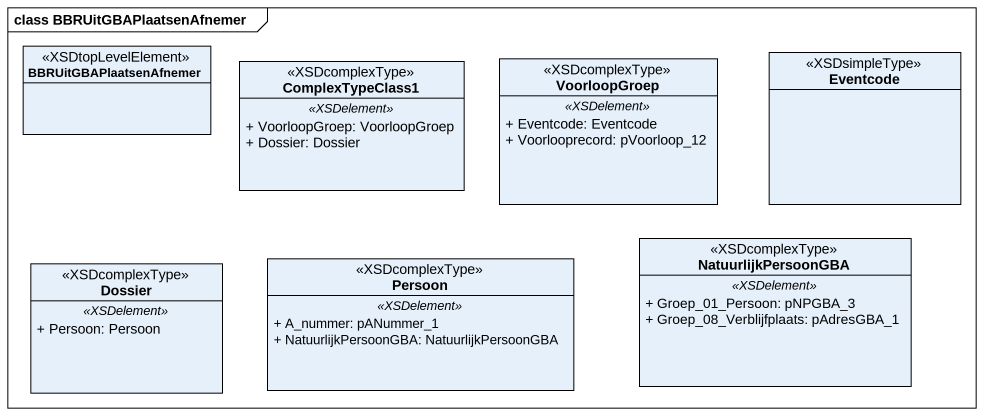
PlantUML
@startuml
mainframe class BBRUitGBAPlaatsenAfnemer
hide circle
hide empty members
skinparam classAttributeIconSize 0
class BBRUitGBAPlaatsenAfnemer <<XSDtopLevelElement>>
class ComplexTypeClass1 <<XSDcomplexType>> {
  .. <<XSDelement>> ..
  + VoorloopGroep: VoorloopGroep
  + Dossier: Dossier
}
class VoorloopGroep <<XSDcomplexType>> {
  .. <<XSDelement>> ..
  + Eventcode: Eventcode
  + Voorlooprecord: pVoorloop_12
}
class Eventcode <<XSDsimpleType>>
class Dossier <<XSDcomplexType>> {
  .. <<XSDelement>> ..
  + Persoon: Persoon
}
class Persoon <<XSDcomplexType>> {
  .. <<XSDelement>> ..
  + A_nummer: pANummer_1
  + NatuurlijkPersoonGBA: NatuurlijkPersoonGBA
}
class NatuurlijkPersoonGBA <<XSDcomplexType>> {
  .. <<XSDelement>> ..
  + Groep_01_Persoon: pNPGBA_3
  + Groep_08_Verblijfplaats: pAdresGBA_1
}
@enduml
